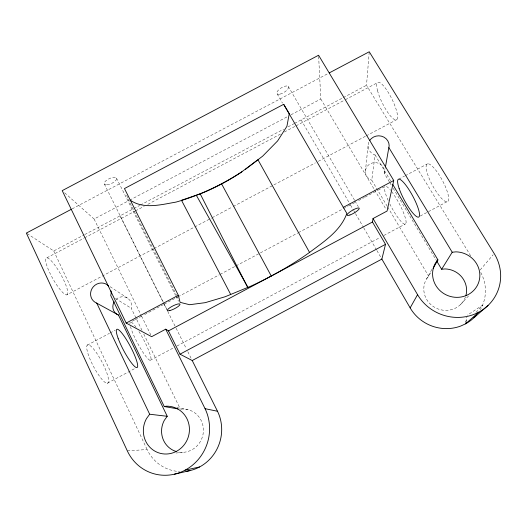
<?xml version="1.0" encoding="UTF-8"?>
<svg xmlns="http://www.w3.org/2000/svg" width="527" height="527" viewBox="0 0 527 527"><rect width="100%" height="100%" fill="white"/><g stroke="black" fill="none" stroke-linecap="round" stroke-linejoin="round"><path stroke-width="0.4" stroke-dasharray="2.63 1.98" d="M470.664 255.812L366.515 85.288L369.177 52.588M365.389 171.558L368.077 145.604M387.24 206.294L371.759 180.155L375.079 154.951L373.228 154.213A10.54 9.888 -1.5 0 1 368.933 141.829M389.381 181.92L384.321 173.462L384.578 171.749A9.598 9.071 -0.5 0 0 370.283 163.778A9.598 9.071 -0.5 0 0 370.073 179.476L371.759 180.155M384.321 173.462L385.178 168.614M465.881 322.26L466.836 317.557M142 330.376L131.223 308.242L131.592 306.457A9.69 9.183 -49.6 0 0 126.493 297.571A9.69 9.183 -49.6 0 0 116.138 299.343M465.684 322.372L466.77 317.597M465.493 296.879A21.541 20.586 22.1 0 1 436.422 308.269A21.541 20.586 22.1 0 1 426.62 278.783L432.127 268.994M426.62 278.783L428.675 276.234L431.494 271.26M480.183 269.936L493.153 254.765M476.006 312.373L482.594 305.133L467.317 315.205M460.479 304.626L468.727 295.759M87.265 345.159L109.471 333.321M110.189 332.939L115.202 330.264M134.523 319.968L130.176 322.287A21.614 3.491 62.1 0 0 129.938 323.756M135.248 319.586L141.776 316.108M144.675 314.56L156.282 308.374M157.006 307.992L163.535 304.514M164.259 304.125L177.309 297.169M178.034 296.787L219.37 274.758M220.095 274.369L235.325 266.254M236.05 265.871L297.689 233.02M298.414 232.638L342.649 209.061M343.373 208.672L347.728 206.36M348.452 205.971L355.699 202.105M358.604 200.563L364.401 197.467M365.132 197.085L377.457 190.51M378.182 190.128L385.435 186.262A21.455 4.256 61.7 0 1 390.553 190.254M398.768 179.16L404.538 176.084M405.256 175.702L427.614 163.785M107.126 383.327A21.64 4.802 62.2 0 0 97.706 354.638A21.64 4.802 62.2 0 0 88.154 354.21A21.64 4.802 62.2 0 0 107.126 383.327L135.314 368.261M150.116 360.356L174.134 347.517M176.92 346.035L380.184 237.427M383.814 235.49L405.836 223.725M420.269 216.011L448.095 201.149M66.81 294.889A21.126 4.506 60.6 0 0 55.618 266.207A21.126 4.506 60.6 0 0 47.713 268.039A21.126 4.506 60.6 0 0 66.81 294.889L153.298 248.955M154.029 248.566L194.002 227.335M194.726 226.953L211.446 218.073M212.17 217.684L232.519 206.874M233.244 206.492L315.377 162.869M318.282 161.321L365.521 136.23M366.252 135.847L396.772 119.636M72.12 208.883L327.834 73.668M64.669 192.81L94.096 219.028L128.977 200.563M129.701 200.174L288.111 116.315M291.016 114.781L320.811 99.004L318.624 56.053M27.035 233.527L53.761 250.957L84.03 234.923M84.755 234.541L133.16 208.896M133.884 208.514L139.708 205.431M140.432 205.043L283.684 129.168M288.052 126.855L293.868 123.773M294.593 123.384L342.543 97.989M343.268 97.6L366.515 85.288M46.87 257.835L83.912 238.211M84.636 237.829L134.754 211.274M135.479 210.892L144.194 206.274M147.823 204.351L280.733 133.937M284.363 132.013L295.258 126.243M295.983 125.861L344.645 100.077M345.376 99.695L377.332 82.765M181.051 409.216L182.276 409.005A21.752 20.863 -73.8 0 1 203.297 432.476A21.752 20.863 -73.8 0 1 177.902 451.935M176.117 453.016L182.592 452.35M127.323 450.888L147.105 449.518A40.539 38.873 -73.9 0 0 179.588 471.54M176.841 407.628L187.671 409.558M115.505 298.506L131.223 308.242M110.103 286.688L127.541 298.137M375.079 154.951L390.685 181.011M389.802 182.625L391.489 185.438M393.175 188.258L436.165 260.121M387.661 206.999L428.675 276.234M320.811 99.004L374.15 189.206M374.572 189.911L385.823 208.936M288.262 86.415L354.559 200.253M354.974 200.965L358.288 206.656M301.141 119.919L350.152 204.423M350.56 205.128L353.446 210.102M353.854 210.813L355.093 212.941M355.501 213.652L363.327 227.144M363.742 227.855L376.509 249.864M376.917 250.575L381.864 259.1M277.136 93.852L282.465 103.088M128.008 199.008L176.413 295.015M176.782 295.746L177.895 297.946M116.467 178.119L175.531 295.344M175.899 296.075L178.488 301.207M104.353 184.061L163.383 302.458M163.752 303.196L166.684 309.079M120.07 215.833L164.016 303.974M164.384 304.705L167.309 310.581M167.678 311.319L175.735 327.478M176.104 328.209L186.354 348.775M187.823 351.713L191.117 358.327M94.096 219.028L141.216 315.357M141.572 316.095L151.282 335.949M143.792 334.065L180.438 409.314M53.761 250.957L147.105 449.518M126.737 195.28L127.751 198.264M480.776 272.485A40.553 38.748 22 0 1 480.308 309.711M391.62 191.578A21.455 4.256 61.7 0 1 406.06 222.987A21.455 4.256 61.7 0 1 389.802 203.936M388.195 200.517A21.455 4.256 61.7 0 1 384.598 187.045M138.944 331.542A21.614 3.491 62.1 0 1 150.847 357.214A21.614 3.491 62.1 0 1 143.166 352.609A21.614 3.491 62.1 0 1 130.432 326.444M131.111 322.122A21.614 3.491 62.1 0 1 136.348 327.669M427.311 173.363A21.429 5.527 61.6 0 0 446.817 201.828A21.429 5.527 61.6 0 0 437.99 173.179A21.429 5.527 61.6 0 0 427.311 173.363M377.49 90.479A20.928 5.191 63.5 0 0 395.408 119.906A20.928 5.191 63.5 0 0 388.551 92.897A20.928 5.191 63.5 0 0 377.49 90.479M280.074 94.109A6.719 2.655 -31.5 0 0 288.565 87.041A6.719 2.655 -31.5 0 0 279.415 89.201A6.719 2.655 -31.5 0 0 280.074 94.109M107.06 184.806A6.752 2.681 -25.2 0 0 116.605 178.824A6.752 2.681 -25.2 0 0 107.521 179.588A6.752 2.681 -25.2 0 0 107.06 184.806"/><path stroke-width="0.79" d="M385.461 167L389.163 145.742A10.54 9.888 -1.5 0 0 381.449 136.164A10.54 9.888 -1.5 0 0 369.552 140.676M476.474 315.074A40.553 38.748 22 0 1 465.565 323.828L460.815 326.009A40.553 38.748 22 0 1 410.144 307.867L381.864 259.1L385.507 244.33L372.47 222.005L373.024 218.547L387.068 211.05L393.728 180.491L318.578 55.243L62.219 190.629L126.17 323.064L151.644 336.681L165.709 329.177L168.469 330.897L180.01 354.184L192.217 360.527L217.513 411.264A41.343 39.65 -73.7 0 1 199.608 466.948A40.539 38.873 -73.9 0 1 186.215 471.27M410.158 307.873L417.562 294.665L373.024 218.547M433.102 268.421L437.93 259.903L392.793 184.536M436.587 260.825L441.639 269.277L452.212 252.249L455.914 251.853A23.781 22.615 20.3 0 1 479.537 279.053A23.781 22.615 20.3 0 1 448.306 295.792A23.781 22.615 20.3 0 1 435.671 262.703L437.93 259.903M108.733 286.181A10.652 10.02 -48.4 0 0 93.259 286.833A10.652 10.02 -48.4 0 0 94.952 302.195L118.47 315.034L167.23 416.29L164.319 420.329A21.752 20.863 -73.8 0 0 176.387 451.553M167.23 416.29L149.668 414.229L146.44 418.682A24.025 22.951 -72 0 0 158.528 452.805A24.025 22.951 -72 0 0 189.107 433.55A24.025 22.951 -72 0 0 166.262 406.198L164.24 406.541L110.723 295.548L111.138 293.585A10.652 10.02 -48.4 0 0 111.013 290.891M466.665 322.623L465.565 323.828L478.826 312.142M473.944 317.748L488.068 305.429M245.404 169.358L262.67 156.137L277.63 140.907L286.925 126.302L289.251 113.628L283.678 104.313L124.458 188.567L178.33 295.285L180.109 302.34L189.601 304.718L205.234 302.663L225.22 296.714L250.654 286.227A89.089 20.797 -28.4 0 0 309.547 252.42C323.809 241.682 340.574 230.971 346.845 213.435L283.678 104.313M130.189 200.155C143.673 209.575 161.104 204.614 175.998 202.098C199.417 195.484 221.571 185.063 241.926 171.756M192.217 360.527L381.864 259.1M343.176 207.434L393.728 180.491M168.469 330.897L372.47 222.005M180.01 354.184L385.507 244.33M126.17 323.064L178.33 295.285M71.389 209.265L26.35 233.079L127.323 450.888A44.775 42.773 -72 0 0 185.102 470.156L199.608 466.948M329.283 72.897L369.243 51.771L494.194 253.553A44.755 42.562 20.3 0 1 478.786 312.162A44.755 42.562 20.3 0 1 417.562 294.665M174.338 474.214L189.858 470.618M441.639 269.277L444.999 268.928A21.567 20.606 22.1 0 1 463.398 279.277L463.602 279.62A21.541 20.586 22.1 0 1 465.947 295.41M164.24 406.541L178.007 408.899M165.709 329.177L205.062 408.675L217.513 411.264M118.47 315.034L116.875 314.296A9.69 9.183 -49.6 0 1 114.161 301.793M388.88 147.613L452.212 252.249M196.38 195.365L247.927 287.432M309.547 252.42L257.953 159.747L240.846 172.507A86.006 32.114 -28.4 0 1 201.4 193.422L181.499 200.28L230.721 294.488M221.63 183.943L271.26 276.029M200.22 193.877L247.762 287.505M96.698 303.005L149.668 414.229M205.062 408.675A45.665 43.622 -71.9 0 1 185.102 470.156M399.123 188.389A21.442 4.657 61.7 0 0 418.115 217.164A21.442 4.657 61.7 0 0 408.491 188.91A21.442 4.657 61.7 0 0 399.123 188.389M118.101 338.248A21.62 3.9 62.1 0 0 136.552 367.602A21.62 3.9 62.1 0 0 126.289 339.395A21.62 3.9 62.1 0 0 118.101 338.248M349.928 215.003A7.009 1.594 -30.1 0 0 359.276 208.468A7.009 1.594 -30.1 0 0 350.271 211.656A7.009 1.594 -30.1 0 0 349.928 215.003M169.859 310.555A7.049 1.614 -26.7 0 0 179.977 304.599A7.049 1.614 -26.7 0 0 171.216 306.839A7.049 1.614 -26.7 0 0 169.859 310.555"/></g></svg>
